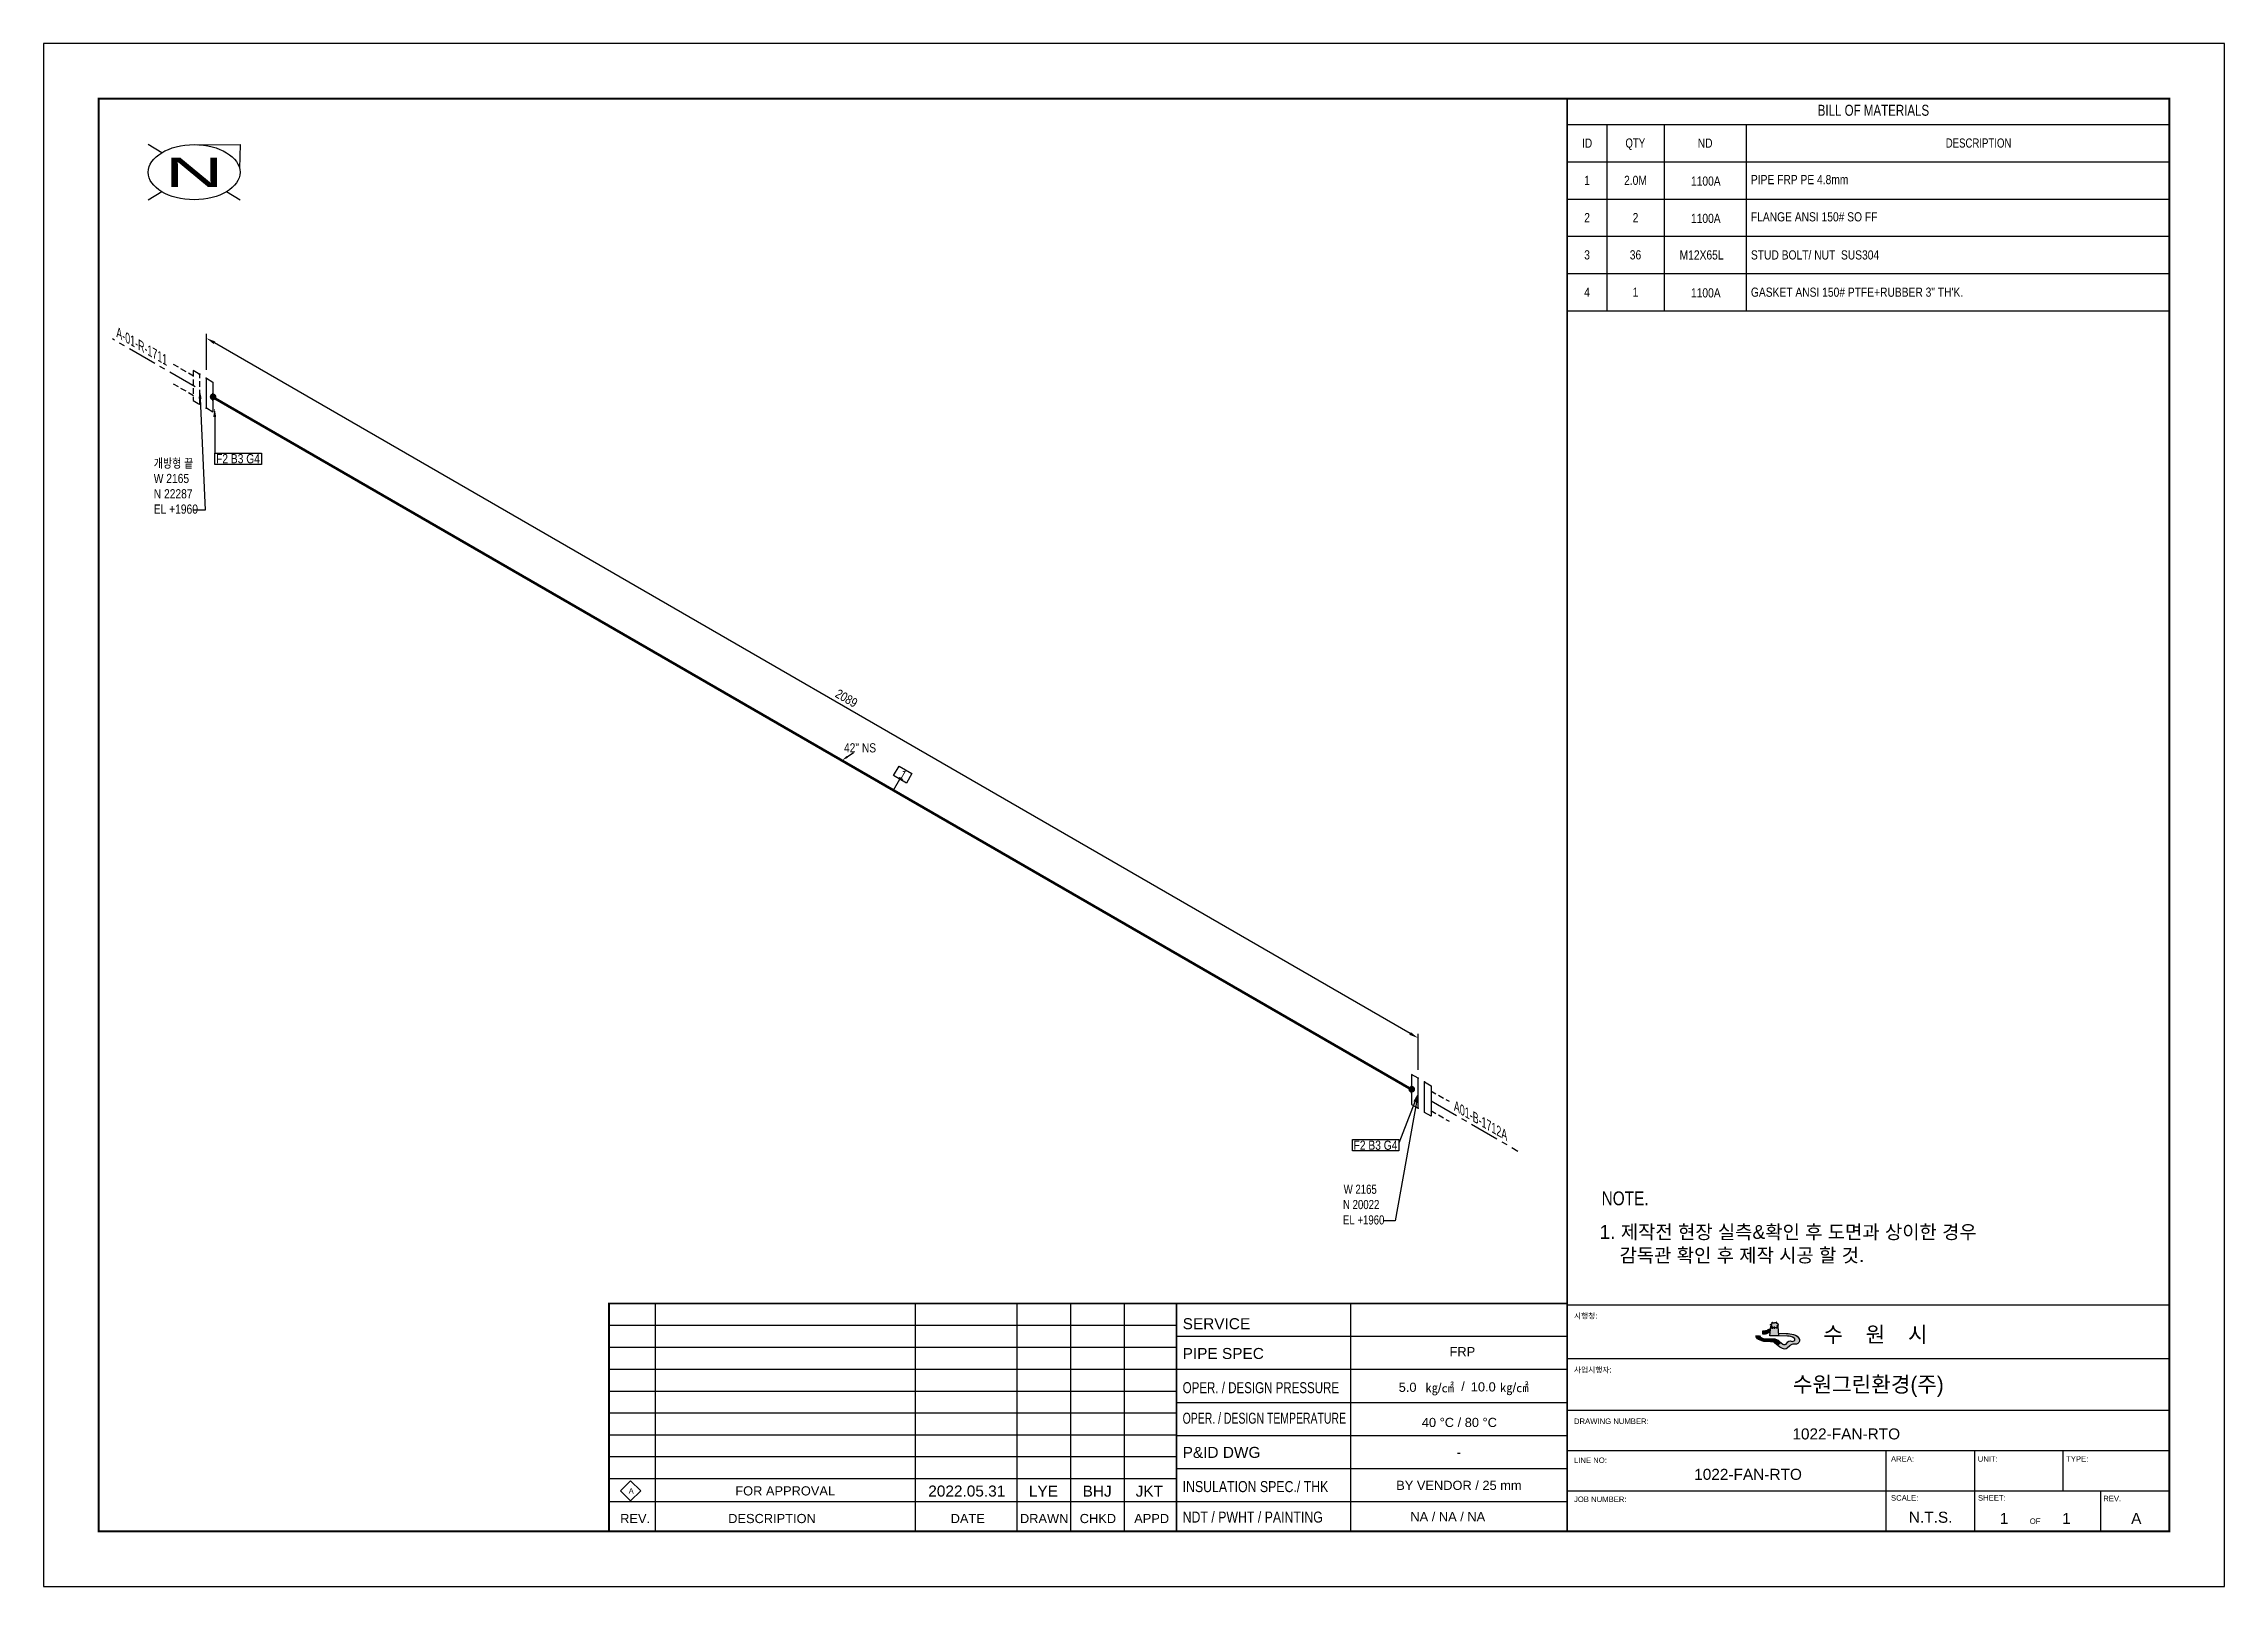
# Model space of a CAD drawing. Header units: millimetres. Extents: x 0 to 594, y 0 to 420.
import ezdxf
from ezdxf import colors
from ezdxf.entities.mleader import LeaderData, LeaderLine
from ezdxf.enums import TextEntityAlignment as Align
from ezdxf.math import Vec2, Vec3

# ---------------------------------------------------------------- set-up
doc = ezdxf.new("R2010")
doc.units = ezdxf.units.MM
doc.header["$LTSCALE"] = 0.25
doc.linetypes.add('CENTER', pattern=[50.8, 31.75, -6.35, 6.35, -6.35])
doc.linetypes.add('DASHED2', pattern=[9.525, 6.35, -3.175])
for name, color, linetype in [('7', 5, 'Continuous'), ('TITLE', 7, 'Continuous'), ('기기', 6, 'Continuous'), ('밸브', 4, 'Continuous'), ('연속', 7, 'DASHED2'), ('열 추적 선', 7, 'CENTER'), ('용접', 1, 'Continuous'), ('주석', 7, 'Continuous'), ('지시선', 1, 'Continuous'), ('치수', 1, 'Continuous'), ('테이블', 7, 'Continuous')]:
    doc.layers.add(name, color=color, linetype=linetype)
doc.layers.add('파이프', color=3, linetype='Continuous', lineweight=70)
doc.styles.add('AdskIsoAnnotation', font='arial.ttf', dxfattribs={"width": 0.8, "height": 1})
doc.styles.add('AdskIsoMetric', font='arial.ttf', dxfattribs={"width": 0.8, "height": 2.5})
doc.styles.add('AdskIsoMetric-30', font='arial.ttf', dxfattribs={"width": 0.8, "height": 2.5})
doc.styles.add('FF1', font='arial.ttf')
doc.styles.add('MtXpl_', font='')
doc.styles.add('RomanS', font='arial.ttf')
doc.styles.get("Standard").update_dxf_attribs({"font": 'arial.ttf'})
doc.styles.add('굴림', font='')
doc.styles.get('MtXpl_').set_extended_font_data('Gulim')
doc.styles.get('굴림').set_extended_font_data('Gulim')
doc.dimstyles.new('AdskIsoMetric', dxfattribs={"dimtxt": 2.5, "dimasz": 2.5, "dimexe": 1, "dimexo": 2, "dimgap": 0.8, "dimtad": 1, "dimdec": 0, "dimrnd": 1, "dimzin": 0, "dimdsep": 46, "dimtxsty": 'AdskIsoMetric', "dimcen": 0, "dimclrt": 7, "dimadec": 0, "dimazin": 0, "dimtfac": 1, "dimtdec": 0, "dimtmove": 1, "dimatfit": 3, "dimfxl": 0, "dimfrac": 2, "dimtolj": 1, "dimtzin": 0, "dimarcsym": 0})

# ---------------------------------------------------------------- blocks, each defined once
blk = doc.blocks.new('개스킷-1-IsoRight')
at = {"color": 0, "linetype": 'ByBlock', "lineweight": -2, "extrusion": (1, 0, 0)}
for p in [(-0.044, 0.23), (0.044, 0.179), (-0.053, -0.174), (0.044, -0.23)]:
    blk.add_point(p, dxfattribs=at)
blk = doc.blocks.new('*D10')
at = {"layer": 'Defpoints', "color": 0}
for p in [(44.36, 339.81), (44.36, 328.89), (374.39, 138.34)]:
    blk.add_point(p, dxfattribs=at)
at = {"layer": '치수', "color": 0, "lineweight": -2}
for p, q in [((44.36, 331.2), (44.36, 340.96)), ((372.23, 150.51), (46.53, 338.56)), ((374.39, 140.65), (374.39, 150.42))]:
    blk.add_line(p, q, dxfattribs=at)
at = {"layer": '치수', "color": 0}
for points in [[(46.74, 338.92), (46.32, 338.2), (44.36, 339.81)], [(372.44, 150.87), (372.02, 150.15), (374.39, 149.26)]]:
    blk.add_solid(points, dxfattribs=at)
at = {"layer": '치수', "color": 7, "insert": (218.68, 241.78), "char_height": 2.5, "attachment_point": 5, "rotation": 330, "style": 'AdskIsoMetric-30'}
blk.add_mtext('\\A1;2089', dxfattribs=at)
blk = doc.blocks.new('Buttweld')
at = {"lineweight": -2}
blk.add_hatch(color=0, dxfattribs=at).paths.add_polyline_path([(0.044, -0.003), (0.043, 0.005), (0.041, 0.013), (0.038, 0.02), (0.033, 0.026), (0.028, 0.032), (0.021, 0.037), (0.014, 0.04), (0.007, 0.042), (-0.001, 0.043), (-0.009, 0.042), (-0.017, 0.04), (-0.024, 0.037), (-0.03, 0.032), (-0.036, 0.026), (-0.04, 0.02), (-0.044, 0.013), (-0.046, 0.005), (-0.047, -0.003), (-0.046, -0.01), (-0.044, -0.018), (-0.04, -0.025), (-0.036, -0.032), (-0.03, -0.037), (-0.024, -0.042), (-0.017, -0.045), (-0.009, -0.047), (-0.001, -0.048), (0.007, -0.047), (0.014, -0.045), (0.021, -0.042), (0.028, -0.037), (0.033, -0.032), (0.038, -0.025), (0.041, -0.018), (0.043, -0.01)], is_closed=False, flags=0)
blk = doc.blocks.new('AnnoRect')
at = {"color": 0, "linetype": 'ByBlock', "lineweight": -2}
blk.add_wipeout([(-0.81, -0.6), (-0.81, 0.6), (0.81, 0.6), (0.81, -0.6)], dxfattribs=at)
blk.add_lwpolyline([(-0.81, -0.6), (-0.81, 0.6), (0.81, 0.6), (0.81, -0.6)], close=True, dxfattribs=at)
at = {"color": 0, "linetype": 'ByBlock', "lineweight": -2, "style": 'AdskIsoAnnotation', "width": 0.8}
blk.add_attdef('XX', text='', height=1, dxfattribs=at).set_placement((0, 0), align=Align.MIDDLE_CENTER)
blk = doc.blocks.new('개스킷-2-IsoRight')
at = {"color": 0, "linetype": 'ByBlock', "lineweight": -2, "extrusion": (-1, 0, 0)}
for p in [(-0.053, 0.235), (0.044, 0.179), (-0.044, -0.179), (0.044, -0.23)]:
    blk.add_point(p, dxfattribs=at)
blk = doc.blocks.new('플랜지-2-IsoRight')
at = {"color": 0, "linetype": 'ByBlock', "lineweight": -2}
blk.add_wipeout([(0.044, -0.23), (-0.044, -0.179), (-0.044, 0.23), (0.044, 0.179)], dxfattribs=at)
at = {"color": 0, "linetype": 'ByBlock', "lineweight": -2, "extrusion": (-0.707107, -0.408248, 0.57735)}
for p, q in [((-0.044, -0.179), (-0.044, 0.23)), ((-0.044, 0.23), (0.044, 0.179)), ((0.044, 0.179), (0.044, -0.23)), ((0.044, -0.23), (-0.044, -0.179))]:
    blk.add_line(p, q, dxfattribs=at)
at = {"color": 0, "linetype": 'ByBlock', "lineweight": -2}
blk.add_wipeout([(0.044, -0.23), (-0.044, -0.179), (-0.044, 0.23), (0.044, 0.179)], dxfattribs=at)
at = {"color": 0, "linetype": 'ByBlock', "lineweight": -2, "extrusion": (-0.707107, -0.408248, 0.57735)}
for p, q in [((-0.044, -0.179), (-0.044, 0.23)), ((-0.044, 0.23), (0.044, 0.179)), ((0.044, 0.179), (0.044, -0.23)), ((0.044, -0.23), (-0.044, -0.179))]:
    blk.add_line(p, q, dxfattribs=at)
blk = doc.blocks.new('수원시마크')
h = blk.add_hatch(color=5)
h.paths.add_polyline_path([(6.27, 4.13), (6.04, 6.98), (5.7, 6.98), (5.7, 7.25), (6.13, 7.29), (6.13, 7.5), (5.64, 7.81), (5.64, 8.21), (5.5, 8.21), (5.5, 8.01), (4.93, 7.98), (4.36, 8.01), (4.36, 8.21), (4.22, 8.21), (4.22, 7.81), (3.73, 7.5), (3.73, 7.29), (4.16, 7.25), (4.16, 6.98), (3.82, 6.98), (3.59, 4.13)])
h.paths.add_polyline_path([(4.76, 6.46), (4.76, 6.74), (5.1, 6.74), (5.1, 6.46)], flags=16)
h.paths.add_polyline_path([(5.41, 6.46), (5.41, 6.74), (5.75, 6.74), (5.75, 6.46)], flags=16)
h.paths.add_polyline_path([(4.45, 6.46), (4.11, 6.46), (4.11, 6.74), (4.45, 6.74)], flags=16)
h.paths.add_polyline_path([(8.83, 4.05, -0.174291), (10.75, 3.51, -0.59696), (10.82, 2.7, -0.25604), (10.22, 2.53, 0.024566), (9.63, 2.64, 0.278989), (8.96, 2.35), (8.37, 1.69, -0.298853), (7.44, 1.72), (6.79, 2.24), (5.76, 1.43), (6.54, 0.8, 0.063286), (7.28, 0.37, 0.24753), (8.73, 0.49), (9.46, 1.2, -0.193471), (10.41, 1.66), (11.45, 1.69, 0.388319), (12.37, 3.05, 0.259907), (10.64, 4.57, 0.04063), (8.4, 4.86), (6.21, 4.91), (6.27, 4.13), (6.32, 4.13)])
for color, points in [(3, [(4.54, 3.3), (1.78, 3.3, -0.16593), (0.46, 4.14), (-0.62, 4.14, 0.174295), (0.21, 3.1, 0.126792), (2.29, 2.45), (3.76, 2.41, -0.209259), (4.99, 2.06), (5.76, 1.43), (6.79, 2.24), (6.45, 2.52, 0.16522)]), (1, [(3.75, 6.08, 0.143186), (2.76, 5.78, -0.141847), (1.87, 5.57), (1.39, 5.55), (1.39, 4.73), (1.96, 4.73, 0.144474), (2.64, 4.86), (2.85, 4.99, -0.277731), (3.42, 5.19), (3.68, 5.22)])]:
    blk.add_hatch(color=color).paths.add_polyline_path(points)
at = {"color": 1}
blk.add_line((5.76, 1.43), (6.79, 2.24), dxfattribs=at)
at = {"color": 5}
for points in [[(3.59, 4.13), (3.82, 6.98), (4.16, 6.98), (4.16, 7.25), (3.73, 7.29), (3.73, 7.5), (4.22, 7.81), (4.22, 8.21), (4.36, 8.21), (4.36, 8.01), (4.93, 7.98)], [(6.27, 4.13), (6.04, 6.98), (5.7, 6.98), (5.7, 7.25), (6.13, 7.29), (6.13, 7.5), (5.64, 7.81), (5.64, 8.21), (5.5, 8.21), (5.5, 8.01), (4.93, 7.98)]]:
    blk.add_lwpolyline(points, dxfattribs=at)
for points in [[(4.11, 6.46), (4.45, 6.46), (4.45, 6.74), (4.11, 6.74)], [(4.76, 6.46), (5.1, 6.46), (5.1, 6.74), (4.76, 6.74)], [(5.75, 6.46), (5.41, 6.46), (5.41, 6.74), (5.75, 6.74)]]:
    blk.add_lwpolyline(points, close=True, dxfattribs=at)
for points in [[(6.2, 4.91), (8.4, 4.86, -0.04063), (10.64, 4.57, -0.259907), (12.37, 3.05, -0.388319), (11.45, 1.69), (10.41, 1.66, 0.193471), (9.46, 1.2), (8.73, 0.49, -0.24753), (7.28, 0.37, -0.063286), (6.54, 0.8), (4.99, 2.06, 0.209259), (3.76, 2.41), (2.29, 2.45, -0.126792), (0.21, 3.1, -0.174295), (-0.62, 4.14, -2.92713)], [(-0.62, 4.14), (0.46, 4.14, 0.16593), (1.78, 3.3), (4.54, 3.3, -0.16522), (6.45, 2.52), (7.44, 1.72, 0.298853), (8.37, 1.69), (8.96, 2.35, -0.278989), (9.63, 2.64, -0.024566), (10.22, 2.53, 0.25604), (10.82, 2.7, 0.59696), (10.75, 3.51, 0.174291), (8.83, 4.05), (6.32, 4.13), (3.59, 4.13)]]:
    blk.add_lwpolyline(points, format="xyb", dxfattribs=at)
at = {"color": 1}
blk.add_lwpolyline([(3.75, 6.08, 0.143186), (2.76, 5.78, -0.141847), (1.87, 5.57), (1.39, 5.55), (1.39, 4.73), (1.96, 4.73, 0.144474), (2.64, 4.86), (2.85, 4.99, -0.277731), (3.42, 5.19), (3.68, 5.22)], format="xyb", dxfattribs=at)
blk = doc.blocks.new('T')
at = {"layer": '지시선', "xscale": 48, "yscale": 48, "zscale": 48}
blk.add_blockref('수원시마크', (-288, -200), dxfattribs=at)

msp = doc.modelspace()

# ---------------------------------------------------------------- linework, layer by layer
at = {"color": 0, "linetype": 'ByBlock', "lineweight": 25}
for p, q in [((32.16, 390.3), (28.5, 392.5)), ((42, 392.48), (53.5, 392.5)), ((53.5, 392.5), (53.39, 386)), ((28.5, 377.5), (32.16, 379.7)), ((49.84, 379.7), (53.5, 377.5))]:
    msp.add_line(p, q, dxfattribs=at)
at = {"color": 0, "linetype": 'ByBlock', "lineweight": -2}
msp.add_line((41, 385), (41, 385), dxfattribs=at)
msp.add_line((41, 385), (41, 385), dxfattribs=at)
msp.add_line((41, 385), (41, 385), dxfattribs=at)
msp.add_line((41, 385), (41, 385), dxfattribs=at)
msp.add_line((41, 385), (41, 385), dxfattribs=at)
for p, q in [((42.51, 329.96), (40.74, 330.98)), ((42.51, 329.96), (40.74, 330.98)), ((415, 76.69), (579, 76.69)), ((308.58, 71), (154, 71)), ((415, 68), (308.58, 68)), ((308.58, 65), (154, 65)), ((415, 62), (579, 62)), ((308.58, 59.08), (154, 59.08)), ((415, 59), (308.58, 59)), ((308.58, 53.08), (154, 53.08)), ((415, 50), (308.58, 50)), ((415, 48), (579, 48)), ((308.58, 47.15), (154, 47.15)), ((308.58, 41.15), (154, 41.15)), ((415, 41), (308.58, 41)), ((415, 37), (579, 37)), ((308.58, 35.23), (154, 35.23)), ((415, 32), (308.58, 32)), ((308.58, 29.23), (154, 29.23)), ((415, 26), (579, 26)), ((308.58, 23), (154, 23)), ((415, 23), (308.58, 23))]:
    msp.add_line(p, q)
at = {"color": 0, "linetype": 'ByBlock', "lineweight": -2, "extrusion": (-0.707107, -0.408248, -0.57735)}
for p, q in [((44.36, 320.72), (44.36, 328.89)), ((44.36, 328.89), (46.13, 327.87)), ((46.13, 327.87), (46.13, 319.7)), ((46.13, 322.77), (46.13, 324.81)), ((46.13, 319.7), (44.36, 320.72))]:
    msp.add_line(p, q, dxfattribs=at)
at = {"color": 0, "linetype": 'ByBlock', "lineweight": -2, "extrusion": (-0.707107, -0.408248, 0.57735)}
for p, q in [((374.39, 138.34), (372.63, 139.37)), ((372.63, 139.37), (372.63, 131.2)), ((374.39, 130.18), (374.39, 138.34)), ((372.63, 134.26), (372.63, 136.3)), ((372.63, 131.2), (374.39, 130.18))]:
    msp.add_line(p, q, dxfattribs=at)
at = {"linetype": 'ByBlock', "lineweight": -2}
for p, q in [((166.56, 77), (166.56, 15.07)), ((237.42, 77), (237.42, 15.07)), ((265.08, 77), (265.08, 15.07)), ((279.72, 77), (279.72, 15.07)), ((294.36, 77), (294.36, 15.07)), ((356, 77), (356, 15)), ((501.92, 15), (501.92, 37)), ((526, 15), (526, 37)), ((550.08, 26), (550.08, 37)), ((560.38, 15), (560.38, 26))]:
    msp.add_line(p, q, dxfattribs=at)
at = {"linetype": 'ByBlock', "lineweight": -2, "const_width": 0.5}
for points in [[(415, 15), (415, 405)], [(415, 77), (154, 77), (154, 15)], [(308.58, 77), (308.58, 15.13)]]:
    msp.add_lwpolyline(points, dxfattribs=at)
at = {"color": 0, "linetype": 'ByBlock', "lineweight": 25}
msp.add_ellipse((41, 385), major_axis=(12.5, 0), ratio=0.6, dxfattribs=at)
at = {"color": 0, "linetype": 'ByBlock', "lineweight": -2, "extrusion": (-1, 1.22465e-16, 0)}
msp.add_point((42.33, 330.06), dxfattribs=at)
at = {"layer": 'TITLE', "color": 7, "linetype": 'Continuous'}
msp.add_lwpolyline([(159.9, 23.26), (162.64, 26), (159.9, 28.74), (157.17, 26)], close=True, dxfattribs=at)
at = {"layer": '연속', "extrusion": (0.707107, 0.408248, -0.57735)}
for p, q in [((40.74, 330.98), (40.74, 322.81)), ((40.74, 330.98), (40.74, 322.81)), ((40.74, 322.81), (42.51, 321.79)), ((40.74, 322.81), (42.51, 321.79))]:
    msp.add_line(p, q, dxfattribs=at)
at = {"layer": '연속'}
for p, q in [((40.74, 330.98), (40.74, 322.81)), ((40.74, 330.98), (40.74, 322.81)), ((42.51, 321.79), (42.51, 329.96)), ((42.51, 321.79), (42.51, 329.96)), ((40.74, 322.81), (42.51, 321.79)), ((40.74, 322.81), (42.51, 321.79))]:
    msp.add_line(p, q, dxfattribs=at)
for points in [[(40.85, 329.5), (34.88, 332.95)], [(40.85, 324.16), (34.88, 327.61)]]:
    msp.add_lwpolyline(points, dxfattribs=at)
at = {"layer": '연속', "extrusion": (-1, 1.22465e-16, 0)}
msp.add_point((42.33, 321.89), dxfattribs=at)
at = {"layer": '열 추적 선', "color": 1}
msp.add_lwpolyline([(41.27, 326.59), (18.72, 339.61)], dxfattribs=at)
at = {"layer": '테이블'}
for p, q in [((415, 405), (579, 405)), ((415, 405), (415, 347.27)), ((415, 405), (579, 405)), ((579, 405), (579, 347.27)), ((415, 397.98), (579, 397.98)), ((425.82, 397.98), (425.82, 387.84)), ((441.39, 397.98), (441.39, 387.84)), ((463.76, 397.98), (463.76, 387.84)), ((415, 387.84), (579, 387.84)), ((415, 387.84), (579, 387.84)), ((415, 387.84), (579, 387.84)), ((415, 387.84), (579, 387.84)), ((425.82, 387.84), (425.82, 377.7)), ((441.39, 387.84), (441.39, 377.7)), ((463.76, 387.84), (463.76, 377.7)), ((463.76, 387.84), (463.76, 377.7)), ((415, 377.7), (579, 377.7)), ((415, 377.7), (579, 377.7)), ((425.82, 377.7), (425.82, 367.55)), ((441.39, 377.7), (441.39, 367.55)), ((463.76, 377.7), (463.76, 367.55)), ((463.76, 377.7), (463.76, 367.55)), ((415, 367.55), (579, 367.55)), ((415, 367.55), (579, 367.55)), ((425.82, 367.55), (425.82, 347.27)), ((441.39, 367.55), (441.39, 347.27)), ((463.76, 367.55), (463.76, 347.27)), ((463.76, 367.55), (463.76, 347.27)), ((415, 357.41), (579, 357.41)), ((415, 347.27), (579, 347.27))]:
    msp.add_line(p, q, dxfattribs=at)
at = {"layer": '파이프'}
msp.add_lwpolyline([(372.63, 135.28), (46.13, 323.79)], dxfattribs=at)

# ---------------------------------------------------------------- block references
at = {"layer": '7', "xscale": 0.01912379949126055, "yscale": 0.01912379949126055, "zscale": 0.01912379949126055}
msp.add_blockref('T', (472.42, 68.21), dxfattribs=at)
at = {"layer": '밸브', "xscale": 20, "yscale": 20, "zscale": 20}
for name, p, rotation in [('개스킷-1-IsoRight', (43.39, 325.37), 3.285767431248855e-11), ('개스킷-2-IsoRight', (375.28, 133.75), 179.9999999999639)]:
    msp.add_blockref(name, p, dxfattribs=dict(at, rotation=rotation))
at = {"layer": '용접', "xscale": 20, "yscale": 20, "zscale": 20, "rotation": 180}
for p in [(46.13, 323.79), (372.63, 135.28)]:
    msp.add_blockref('Buttweld', p, dxfattribs=at)

# ---------------------------------------------------------------- texts
at = {"color": 0, "linetype": 'ByBlock', "lineweight": 40, "width": 2}
msp.add_text('N', height=8, dxfattribs=at).set_placement((41, 385), align=Align.MIDDLE_CENTER)
at = {"color": 7, "linetype": 'ByBlock', "lineweight": -2, "style": 'RomanS'}
for s, height, p in [('SERVICE', 3, (310.25, 70.01)), ('시행청:', 1.5, (416.84, 72.89)), ('PIPE SPEC', 3, (310.25, 61.9)), ('사업시행자:', 1.5, (416.84, 58.2)), ('DRAWING NUMBER:', 1.5, (416.84, 44.2)), ('P&ID DWG ', 3, (310.25, 34.97)), ('LINE NO:', 1.5, (416.84, 33.58)), ('AREA:', 1.5, (503.19, 33.94)), ('UNIT:', 1.5, (526.81, 33.94)), ('TYPE:', 1.5, (550.89, 33.94)), ('JOB NUMBER:', 1.5, (416.84, 22.96)), ('SCALE:', 1.5, (503.19, 23.33)), ('SHEET:', 1.5, (526.89, 23.33)), ('REV.', 1.5, (561, 23.16)), ('OF', 1.5, (541, 17))]:
    msp.add_text(s, height=height, dxfattribs=at).set_placement(p)
at = {"style": '굴림'}
msp.add_text('수    원    시', height=4.256, dxfattribs=at).set_placement((484.76, 66.47))
at = {"color": 7, "style": 'AdskIsoMetric'}
for s, p in [('FRP', (382.95, 62.65)), ('5.0', (369.1, 52.95)), ('㎏/㎠', (376.38, 52.81)), ('/', (386.13, 53.2)), ('10.0', (388.73, 53.06)), ('㎏/㎠', (396.7, 52.87)), ('40 %%DC / 80 %%DC', (375.4, 43.38)), ('NA / NA / NA', (372.28, 17.73))]:
    msp.add_text(s, height=2.5, dxfattribs=at).set_placement(p)
at = {"color": 7, "linetype": 'ByBlock', "lineweight": -2, "style": 'RomanS'}
for s, width, p in [('OPER. / DESIGN PRESSURE', 0.75, (310.25, 52.59)), ('OPER. / DESIGN TEMPERATURE', 0.68, (310.25, 44.28)), ('INSULATION SPEC./ THK', 0.8, (310.25, 25.66)), ('NDT / PWHT / PAINTING', 0.8, (310.25, 17.36))]:
    msp.add_text(s, height=3, dxfattribs=dict(at, width=width)).set_placement(p)
at = {"style": '굴림'}
msp.add_text('수원그린환경(주)', height=4.256, dxfattribs=at).set_placement((497, 55), align=Align.MIDDLE_CENTER)
at = {"color": 7, "style": 'AdskIsoMetric'}
for s, p in [('-', (385.5, 36.5)), ('FOR APPROVAL', (201.99, 26)), ('BY VENDOR / 25 mm', (385.5, 27.5))]:
    msp.add_text(s, height=2.5, dxfattribs=at).set_placement(p, align=Align.MIDDLE_CENTER)
at = {"color": 7, "linetype": 'ByBlock', "lineweight": -2, "style": 'RomanS'}
for s, p in [('REV.', (161.12, 17.22)), ('DESCRIPTION', (198.4, 17.22)), ('DATE', (251.72, 17.22)), ('DRAWN', (272.53, 17.22)), ('CHKD', (287.17, 17.22)), ('APPD', (301.81, 17.22))]:
    msp.add_text(s, height=2.5, dxfattribs=at).set_placement(p, align=Align.CENTER)
at = {"color": 7, "linetype": 'ByBlock', "lineweight": -2}
msp.add_text('N.T.S.', height=3, dxfattribs=at).set_placement((514, 17.32), align=Align.CENTER)
at = {"color": 7}
for tag, p in [('1022-FAN-RTO', (491, 40)), ('1022-FAN-RTO', (464.26, 29)), ('2022.05.31', (251.45, 24.45)), ('LYE', (272.32, 24.42)), ('BHJ', (286.96, 24.42)), ('JKT', (301.18, 24.42)), ('1', (534, 17)), ('1', (551, 17)), ('A', (570, 17))]:
    msp.add_attdef(tag, text='', height=3, dxfattribs=at).set_placement(p, align=Align.CENTER)
at = {"layer": 'TITLE', "color": 7, "linetype": 'Continuous', "style": 'FF1'}
msp.add_text('A', height=1.5, dxfattribs=at).set_placement((159.35, 25.22))
at = {"layer": '기기', "style": 'AdskIsoMetric-30', "oblique": 330, "width": 0.8}
for s, p in [('A-01-R-1711', (19.81, 340.17)), ('A01-B-1712A', (384.14, 129.56))]:
    msp.add_text(s, height=2.5, rotation=330, dxfattribs=at).set_placement(p)
at = {"layer": '주석', "width": 0.8}
for s, height, style, p in [('W 2165', 2.5, 'MtXpl_', (354.11, 106.87)), ('NOTE.', 3.75, 'AdskIsoAnnotation', (424.37, 103.77)), ('EL +1960', 2.5, 'MtXpl_', (353.92, 98.52)), ('N 20022', 2.5, 'MtXpl_', (353.93, 102.7))]:
    msp.add_text(s, height=height, dxfattribs=dict(at, style=style)).set_placement(p)
at = {"layer": '주석', "style": 'AdskIsoAnnotation'}
for s, p in [('1. 제작전 현장 실측&확인 후 도면과 상이한 경우 ', (423.78, 94.61)), ('   감독관 확인 후 제작 시공 할 것.', (424.9, 88.27))]:
    msp.add_text(s, height=3.75, dxfattribs=at).set_placement(p)
at = {"layer": '주석', "char_height": 2.5, "attachment_point": 7, "style": 'AdskIsoAnnotation'}
for s, insert in [('{\\fGulim|b0|i0|c129|p50;개방형 끝\\P}W 2165\\PN 22287\\PEL +1960', (30, 292)), ('{\\Q0;42" NS}', (218, 227))]:
    msp.add_mtext(s, dxfattribs=dict(at, insert=insert))
at = {"layer": '테이블', "width": 0.8}
for s, height, style, p in [('BILL OF MATERIALS', 3, 'MtXpl_', (483.23, 400.36)), ('QTY', 2.5, 'MtXpl_', (430.86, 391.69)), ('DESCRIPTION', 2.5, 'MtXpl_', (518.1, 391.69)), ('1100A', 2.5, 'AdskIsoMetric', (448.71, 381.33)), ('PIPE FRP PE 4.8mm ', 2.5, 'AdskIsoMetric', (465.04, 381.74)), ('1100A', 2.5, 'AdskIsoMetric', (448.71, 371.18)), ('FLANGE ANSI 150# SO FF ', 2.5, 'AdskIsoMetric', (465.03, 371.6)), ('M12X65L', 2.5, 'AdskIsoMetric', (445.62, 361.23)), ('STUD BOLT/ NUT  SUS304', 2.5, 'AdskIsoMetric', (465.04, 361.23)), ('1100A', 2.5, 'AdskIsoMetric', (448.71, 350.9)), ('GASKET ANSI 150# PTFE+RUBBER 3" TH\'K.', 2.5, 'AdskIsoMetric', (465.04, 351.09))]:
    msp.add_text(s, height=height, dxfattribs=dict(at, style=style)).set_placement(p)
at = {"layer": '테이블', "char_height": 2.5, "attachment_point": 5, "style": 'AdskIsoMetric'}
for s, insert, width in [('ID', (420.41, 392.91), 7.82), ('ND', (452.57, 392.91), 19.3704), ('1', (420.41, 382.77), 7.82), ('2.0M', (433.6, 382.77), 12.5685), ('2', (420.41, 372.63), 7.82), ('2', (433.6, 372.63), 12.5685), ('3', (420.41, 362.48), 7.82), ('36', (433.6, 362.48), 12.5685), ('4', (420.41, 352.34), 7.82), ('1', (433.6, 352.34), 12.5685)]:
    msp.add_mtext(s, dxfattribs=dict(at, insert=insert, width=width))

# ---------------------------------------------------------------- dimensions: what is measured, and where the dimension line sits
at = {"layer": '치수'}
dim = msp.add_linear_dim(base=(44.36, 339.81), p1=(374.39, 138.34), p2=(44.36, 328.89), angle=150, text='2089', dimstyle='AdskIsoMetric', override={"dimtad": 0, "dimlfac": 5.189293, "dimtxsty": 'AdskIsoMetric-30', "dimse1": 0, "dimse2": 0, "dimsd1": 0, "dimsd2": 0, "dimtmove": 1}, dxfattribs=at)
dim.commit()
dim.dimension.update_dxf_attribs({"geometry": '*D10', "text_midpoint": (218.68, 241.78), "dimtype": 160})

# ---------------------------------------------------------------- leaders
at = {"layer": '주석'}
ml = msp.add_multileader_mtext('Standard', dxfattribs=at)
ml.set_content('')
ml.set_leader_properties()
ml.build(insert=Vec2(0, 0))
ml.multileader.update_dxf_attribs({"dogleg_length": 3.06, "arrow_head_size": 2.5})
ctx = ml.context
ctx.base_point, ctx.arrow_head_size = Vec3(40.94, 293), 2.5
notes = []
notes.append((ctx, [(0, (1, 1, 0), (44, 293), (-1, 0), 3.06, [(0, [(42.51, 325.87)], 0, [])])]))
ctx.mtext, ml.multileader.dxf.content_type = None, 0
ml = msp.add_multileader_mtext('Standard', dxfattribs=at)
ml.set_content('')
ml.set_leader_properties()
ml.build(insert=Vec2(0, 0))
ml.multileader.update_dxf_attribs({"dogleg_length": 0, "arrow_head_size": 2.5})
ctx = ml.context
ctx.base_point, ctx.arrow_head_size = Vec3(46.65, 308.45), 2.5
notes.append((ctx, [(0, (1, 1, 0), (46.65, 308.45), (-1, 0), 0, [(0, [(46.59, 320.81)], 0, [])])]))
ctx.mtext, ml.multileader.dxf.content_type = None, 0
ml = msp.add_multileader_mtext('Standard', dxfattribs=at)
ml.set_content('')
ml.set_leader_properties()
ml.build(insert=Vec2(0, 0))
ml.multileader.update_dxf_attribs({"dogleg_length": 0, "arrow_head_size": 1.69})
ctx = ml.context
ctx.base_point, ctx.arrow_head_size = Vec3(220.57, 227), 1.69
notes.append((ctx, [(0, (1, 1, 0), (220.57, 227), (-1, 0), 0, [(0, [(217.49, 224.85)], 0, [])])]))
ctx.mtext, ml.multileader.dxf.content_type = None, 0
ml = msp.add_multileader_mtext('Standard', dxfattribs=at)
ml.set_content('')
ml.set_leader_properties()
ml.build(insert=Vec2(0, 0))
ml.multileader.update_dxf_attribs({"dogleg_length": 0, "arrow_head_size": 0})
ctx = ml.context
ctx.base_point, ctx.arrow_head_size = Vec3(233.22, 219.72), 0
notes.append((ctx, [(0, (1, 1, 0), (233.22, 219.72), (-1, 0), 0, [(0, [(231.46, 216.79)], 0, [])])]))
ctx.mtext, ml.multileader.dxf.content_type = None, 0
ml = msp.add_multileader_mtext('Standard', dxfattribs=at)
ml.set_content('')
ml.set_leader_properties()
ml.build(insert=Vec2(0, 0))
ml.multileader.update_dxf_attribs({"dogleg_length": 3.06, "arrow_head_size": 2.5})
ctx = ml.context
ctx.base_point, ctx.arrow_head_size = Vec3(365.08, 99.48), 2.5
notes.append((ctx, [(0, (1, 1, 0), (368.14, 99.48), (-1, 0), 3.06, [(0, [(374.39, 134.26)], 0, [])])]))
ctx.mtext, ml.multileader.dxf.content_type = None, 0
ml = msp.add_multileader_mtext('Standard', dxfattribs=at)
ml.set_content('')
ml.set_leader_properties()
ml.build(insert=Vec2(0, 0))
ml.multileader.update_dxf_attribs({"dogleg_length": 0, "arrow_head_size": 2.5})
ctx = ml.context
ctx.base_point, ctx.arrow_head_size, ctx.plane_origin = Vec3(369.17, 120.65), 2.5, Vec3(11.43, -163.64)
notes.append((ctx, [(0, (1, 1, 0), (369.17, 120.65), (-1, 0), 0, [(0, [(374.39, 134.26)], 0, [])])]))
ctx.mtext, ml.multileader.dxf.content_type = None, 0
for ctx, leaders in notes:
    for number, flags, end, landing, length, lines in leaders:
        leader = LeaderData()
        leader.index, (leader.has_last_leader_line, leader.has_dogleg_vector, leader.attachment_direction) = number, flags
        leader.last_leader_point, leader.dogleg_vector, leader.dogleg_length = Vec3(end), Vec3(landing), length
        for number, points, colour, breaks in lines:
            line = LeaderLine()
            line.index, line.vertices, line.color, line.breaks = number, Vec3.list(points), colors.encode_raw_color(colour), breaks
            leader.lines.append(line)
        ctx.leaders.append(leader)

# ---------------------------------------------------------------- next in the draw order: block references
at = {"layer": '연속', "xscale": 20.25177762182156, "yscale": 20.25177762182156, "zscale": 20.25177762182156, "rotation": 180.0000000057356}
msp.add_blockref('플랜지-2-IsoRight', (377.06, 132.67), dxfattribs=at)
at = {"layer": '주석'}
ref = msp.add_blockref('AnnoRect', (53, 307), dxfattribs=dict(at, xscale=7.839483394833948, yscale=2.586971350613916, zscale=2.5))
ref.add_attrib('XX_001', 'F2 B3 G4', (46.97, 305.75), dxfattribs={"layer": '0', "color": 0, "linetype": 'ByBlock', "lineweight": -2, "height": 2.5, "style": 'AdskIsoAnnotation', "width": 0.8})
ref = msp.add_blockref('AnnoRect', (234, 221), dxfattribs=dict(at, xscale=2.500000000000001, yscale=2.500000000000001, zscale=2.500000000000001, rotation=330.0000000000191))
ref.add_attrib('XX_001', '1', (232.79, 220.25), dxfattribs={"layer": '0', "color": 0, "linetype": 'ByBlock', "lineweight": -2, "height": 2.5, "rotation": 330, "style": 'AdskIsoAnnotation', "width": 0.8})
ref = msp.add_blockref('AnnoRect', (362.82, 120.1), dxfattribs=dict(at, xscale=7.839483394833948, yscale=2.586971350613916, zscale=2.5))
ref.add_attrib('XX_001', 'F2 B3 G4', (356.8, 118.85), dxfattribs={"layer": '0', "color": 0, "linetype": 'ByBlock', "lineweight": -2, "height": 2.5, "style": 'AdskIsoAnnotation', "width": 0.8})

# ---------------------------------------------------------------- next in the draw order: linework, layer by layer
msp.add_lwpolyline([(0, 0), (594, 0), (594, 420), (0, 420)], close=True)
at = {"const_width": 0.5}
msp.add_lwpolyline([(15, 15), (579, 15), (579, 405), (15, 405)], close=True, dxfattribs=at)
at = {"layer": '연속'}
for points in [[(377.84, 134.92), (382.81, 132.05)], [(377.84, 129.52), (382.81, 126.65)]]:
    msp.add_lwpolyline(points, dxfattribs=at)
at = {"layer": '열 추적 선', "color": 1}
msp.add_line((377.95, 132.16), (401.57, 118.52), dxfattribs=at)

doc.saveas('drawing.dxf')
